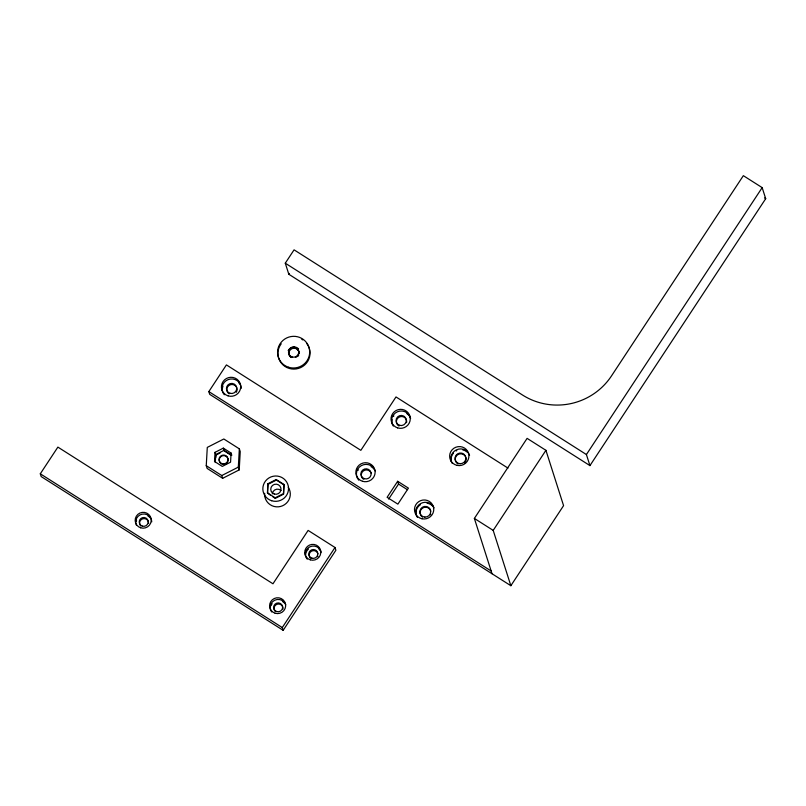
<?xml version="1.0" encoding="UTF-8"?>
<svg xmlns="http://www.w3.org/2000/svg" width="806" height="806" viewBox="0 0 806 806"><rect width="100%" height="100%" fill="white"/><g stroke="black" fill="none" stroke-linecap="round" stroke-linejoin="round"><path stroke-width="1.21" d="M206.255 465.677L207.283 447.401L223.826 438.988L239.352 448.851L240.238 451.612L239.211 469.888L222.658 478.311L207.142 468.437L206.255 465.677L221.781 475.54L222.658 478.311M215.041 452.327L214.527 461.465L222.295 466.402L230.566 462.191L231.08 453.053L223.322 448.126L215.041 452.327L215.746 454.544L215.303 462.543M215.796 457.385L215.927 455.098L220.068 452.992M239.211 469.888L238.324 467.127L239.352 448.851M270.504 495.277L267.421 492.869L267.935 483.731L276.206 479.53L283.974 484.456L283.631 494.149L275.36 498.36L272.448 496.506M267.592 493.423L267.935 483.731M283.974 484.456L283.46 493.594L275.178 497.806L267.421 492.869M40.3 473.797L57.881 447.108L272.972 583.786L308.124 530.408L335.004 547.486L335.89 550.256L283.158 630.332L41.187 476.568L40.3 473.797L282.281 627.562L283.158 630.332M285.284 263.189L294.069 249.84L522.6 395.071A64.339 63.281 -17.7 0 0 611.532 375.858L743.344 175.668L762.174 187.627L765.7 198.699L589.942 465.606L288.81 274.252L285.284 263.189L586.405 454.544L589.942 465.606M492.033 573.751L474.371 518.429L527.104 438.363L545.924 450.322L563.575 505.644L510.853 585.71L209.721 394.366L208.835 391.595L226.415 364.906L360.846 450.332L395.998 396.945L507.961 468.095M288.81 274.252L289.364 273.425M282.281 627.562L335.004 547.486M397.66 481.293L387.112 497.312L397.872 504.143L408.42 488.134L397.66 481.293L398.547 484.063L407.342 489.655M388.653 499.075L398.547 484.063M510.853 585.71L493.191 530.388L545.924 450.322M586.405 454.544L762.174 187.627M215.746 454.544L224.028 450.332L231.785 455.269L231.08 453.053M221.781 475.54L238.324 467.127M268.106 484.285L276.387 480.084L284.145 485.01M764.521 197.944L765.7 198.699M474.371 518.429L493.191 530.388M208.835 391.595L491.146 570.991M224.199 450.886L230.99 455.209M276.206 479.53L276.387 480.084M275.178 497.806L275.36 498.36M223.322 448.126L224.028 450.332M288.326 487.328A12.866 12.654 -17.7 0 1 280.538 506.47A12.866 12.654 -17.7 0 1 264.65 493.312M272.337 493.846A5.148 5.058 -17.7 0 1 281.012 490.491M306.925 343.749A16.09 15.818 -17.7 0 1 304.698 364.967A16.09 15.818 -17.7 0 1 283.097 365.007A16.09 15.818 -17.7 0 1 281.213 343.789M301.797 339.346A16.09 15.818 -17.7 0 1 302.774 339.92M288.165 350.64A6.438 6.327 -17.7 0 1 298.573 348.776M291.984 357.461A5.148 5.058 -17.7 0 1 289.727 349.683A5.148 5.058 -17.7 0 1 297.948 349.663A5.148 5.058 -17.7 0 1 295.57 357.461M291.178 357.532A5.148 5.058 -17.7 0 1 291.56 348.817A5.148 5.058 -17.7 0 1 299.127 353.26M298.653 355.365A5.148 5.058 -17.7 0 1 298.291 356M363.577 479.258A5.148 5.058 -17.7 0 1 363.194 471.047A5.148 5.058 -17.7 0 1 371.213 473.203M399.041 426.062A5.148 5.058 -17.7 0 1 396.824 419.614A5.148 5.058 -17.7 0 1 403.141 416.773A5.148 5.058 -17.7 0 1 406.546 422.676M229.136 393.832A5.148 5.058 -17.7 0 1 227.655 386.83A5.148 5.058 -17.7 0 1 234.768 385.288A5.148 5.058 -17.7 0 1 236.259 392.29M393.308 426.052A9.652 9.491 -17.7 0 1 397.338 411.816A9.652 9.491 -17.7 0 1 410.617 418.455M358.741 480.164A9.652 9.491 -17.7 0 1 361.32 465.636A9.652 9.491 -17.7 0 1 375.213 470.895M224.31 394.739A9.652 9.491 -17.7 0 1 228.239 379.576A9.652 9.491 -17.7 0 1 241.236 388.361M452.055 463.168A9.652 9.4 -26.7 0 1 456.599 449.768A9.652 9.4 -26.7 0 1 469.576 455.309M417.417 517.341A9.652 9.4 -26.7 0 1 420.571 503.599A9.652 9.4 -26.7 0 1 434.071 507.79M458.12 463.974A5.471 5.38 -17.7 0 1 456.146 456.236A5.471 5.38 -17.7 0 1 464.165 455.007A5.471 5.38 -17.7 0 1 464.518 462.997M430.767 514.077A5.471 5.38 -17.7 0 1 430.485 514.802M422.546 517.109A5.471 5.38 -17.7 0 1 422.294 508.264A5.471 5.38 -17.7 0 1 430.787 511.044M416.017 514.016A9.652 9.4 -26.7 0 1 420.43 504.677M426.999 503.206A9.652 9.4 -26.7 0 1 432.389 505.815M451.289 461.304A9.652 9.4 -26.7 0 1 453.496 453.073M456.176 450.947A9.652 9.4 -26.7 0 1 456.79 450.635M462.825 449.929A9.652 9.4 -26.7 0 1 467.54 452.438M275.108 611.371A4.504 4.433 -17.7 0 1 277.254 604.188A4.504 4.433 -17.7 0 1 282.946 609.064M317.957 556.301A4.504 4.433 -17.7 0 1 317.806 556.734M310.552 558.296A4.504 4.433 -17.7 0 1 311.328 551.284A4.504 4.433 -17.7 0 1 317.977 553.803M140.667 525.955A4.504 4.433 -17.7 0 1 142.722 518.802A4.504 4.433 -17.7 0 1 148.546 523.426M307.227 559.193A8.04 7.909 -17.7 0 1 309.736 546.891A8.04 7.909 -17.7 0 1 321.161 552.251M136.365 525.159A8.04 7.909 -17.7 0 1 142.078 514.168A8.04 7.909 -17.7 0 1 151.75 521.835M271.592 611.966A8.04 7.909 -17.7 0 1 274.574 600.279A8.04 7.909 -17.7 0 1 285.798 604.843M136.244 521.351A8.04 7.909 -17.7 0 1 136.567 520.263M147.972 516.052A8.04 7.909 -17.7 0 1 150.178 517.815M222.335 390.255A9.652 9.491 -17.7 0 1 222.95 386.255M238.818 382.83A9.652 9.491 -17.7 0 1 239.714 383.847M391.897 421.619A9.652 9.491 -17.7 0 1 392.139 419.604M393.469 416.48A9.652 9.491 -17.7 0 1 393.872 415.916M406.808 413.599A9.652 9.491 -17.7 0 1 410.032 417.034M357.965 470.442A9.652 9.491 -17.7 0 1 358.317 469.858M371.072 466.634A9.652 9.491 -17.7 0 1 374.145 469.273M305.625 555.072A8.04 7.909 -17.7 0 1 308.446 549.077M318.964 549.057A8.04 7.909 -17.7 0 1 320.445 550.76M271.007 605.689A8.04 7.909 -17.7 0 1 272.116 603.704M282.412 601.478A8.04 7.909 -17.7 0 1 284.619 603.241M271.682 500.748A12.866 12.654 -17.7 0 0 288.266 485.947A12.866 12.654 -17.7 0 0 267.129 479.298A12.866 12.654 -17.7 0 0 271.682 500.748M274.272 494.048A5.148 5.058 -17.7 0 0 280.901 488.134A5.148 5.058 -17.7 0 0 272.448 485.474A5.148 5.058 -17.7 0 0 274.272 494.048M288.629 367.264A16.09 15.818 -17.7 0 0 309.353 348.766A16.09 15.818 -17.7 0 0 282.926 340.454A16.09 15.818 -17.7 0 0 288.629 367.264M292.034 356.987A5.148 5.058 -17.7 0 0 298.663 351.073A5.148 5.058 -17.7 0 0 290.21 348.414A5.148 5.058 -17.7 0 0 292.034 356.987M397.65 427.895A9.652 9.491 -17.7 0 0 410.083 416.803A9.652 9.491 -17.7 0 0 394.225 411.816A9.652 9.491 -17.7 0 0 397.65 427.895M399.585 425.326A5.148 5.058 -17.7 0 0 406.214 419.412A5.148 5.058 -17.7 0 0 397.761 416.752A5.148 5.058 -17.7 0 0 399.585 425.326M362.499 481.283A9.652 9.491 -17.7 0 0 374.931 470.18A9.652 9.491 -17.7 0 0 359.073 465.193A9.652 9.491 -17.7 0 0 362.499 481.283M364.433 478.714A5.148 5.058 -17.7 0 0 371.062 472.79A5.148 5.058 -17.7 0 0 362.599 470.13A5.148 5.058 -17.7 0 0 364.433 478.714M228.068 395.857A9.652 9.491 -17.7 0 0 240.5 384.754A9.652 9.491 -17.7 0 0 224.642 379.767A9.652 9.491 -17.7 0 0 228.068 395.857M229.992 393.288A5.148 5.058 -17.7 0 0 236.632 387.364A5.148 5.058 -17.7 0 0 228.169 384.714A5.148 5.058 -17.7 0 0 229.992 393.288M457.173 465.394A9.662 9.501 -17.7 0 0 468.477 453.153A9.662 9.501 -17.7 0 0 452.176 449.718A9.662 9.501 -17.7 0 0 457.173 465.394M422.022 518.782A9.662 9.501 -17.7 0 0 433.326 506.541A9.662 9.501 -17.7 0 0 417.024 503.105A9.662 9.501 -17.7 0 0 422.022 518.782M460.025 463.712A5.471 5.33 -26.7 0 0 465.324 455.924A5.471 5.33 -26.7 0 0 455.924 455.44A5.471 5.33 -26.7 0 0 460.025 463.712M424.873 517.099A5.471 5.33 -26.7 0 0 430.172 509.311A5.471 5.33 -26.7 0 0 420.772 508.818A5.471 5.33 -26.7 0 0 424.873 517.099M310.27 559.848A8.04 7.909 -17.7 0 0 320.637 550.599A8.04 7.909 -17.7 0 0 307.418 546.438A8.04 7.909 -17.7 0 0 310.27 559.848M311.902 558.185A4.504 4.433 -17.7 0 0 317.705 552.997A4.504 4.433 -17.7 0 0 310.3 550.679A4.504 4.433 -17.7 0 0 311.902 558.185M140.687 527.799A8.04 7.909 -17.7 0 0 151.054 518.55A8.04 7.909 -17.7 0 0 137.836 514.399A8.04 7.909 -17.7 0 0 140.687 527.799M142.319 526.137A4.504 4.433 -17.7 0 0 148.123 520.958A4.504 4.433 -17.7 0 0 140.718 518.631A4.504 4.433 -17.7 0 0 142.319 526.137M275.118 613.225A8.04 7.909 -17.7 0 0 285.485 603.976A8.04 7.909 -17.7 0 0 272.267 599.825A8.04 7.909 -17.7 0 0 275.118 613.225M276.75 611.563A4.504 4.433 -17.7 0 0 282.553 606.384A4.504 4.433 -17.7 0 0 275.148 604.057A4.504 4.433 -17.7 0 0 276.75 611.563M222.597 464.347A4.504 4.433 -17.7 0 0 228.007 458.775A4.504 4.433 -17.7 0 0 220.461 456.972A4.504 4.433 -17.7 0 0 222.597 464.347M222.103 463.702A4.504 4.433 -17.7 0 0 227.917 458.523A4.504 4.433 -17.7 0 0 220.512 456.196A4.504 4.433 -17.7 0 0 222.103 463.702"/></g></svg>
